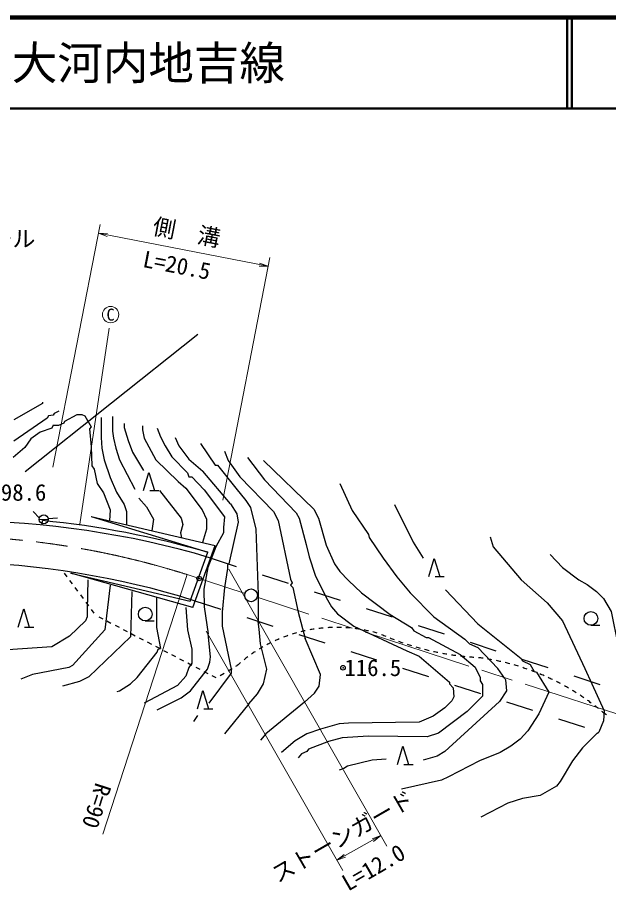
# Model space of a CAD drawing. Units: millimetres, scale not verified. Extents: x 40000 to 680000, y 20000 to 380000.
# Drawn here: x 237350 to 302292, y 283986 to 380000 of the extents above; entities that cross this region are included whole.
import ezdxf
from ezdxf.enums import TextEntityAlignment as Align

# ---------------------------------------------------------------- set-up
doc = ezdxf.new("R2010")
doc.units = ezdxf.units.MM
doc.header["$LTSCALE"] = 1000
doc.header["$PDMODE"] = 32
doc.header["$PDSIZE"] = 500
doc.linetypes.add('CHAIN', pattern=[18.5, 12, -1.5, 3.5, -1.5])
for name, color, linetype, lineweight in [('M-BGD', 7, 'Continuous', 25), ('M-BMK', 2, 'CHAIN', 13), ('M-BMK-SRVR', 3, 'Continuous', 25), ('M-STR-HTXT', 7, 'Continuous', 13), ('M-STR-STR1', 1, 'Continuous', 25), ('M-TTL', 2, 'Continuous', 140), ('M-TTL-LINE', 7, 'Continuous', 50), ('M-TTL-TXT', 7, 'Continuous', 50)]:
    doc.layers.add(name, color=color, linetype=linetype, lineweight=lineweight)
doc.layers.add('M-OTRS', color=6, linetype='Continuous')
doc.styles.add('ＭＳ ゴシック', font='')
doc.styles.get('ＭＳ ゴシック').set_extended_font_data('MS Gothic')

# ---------------------------------------------------------------- blocks, each defined once
blk = doc.blocks.new('open_arrow')
at = {"color": 0, "linetype": 'Continuous', "lineweight": -2}
blk.add_lwpolyline([(7.5, 1.25), (0, 0), (7.5, -1.25)], dxfattribs=at)

msp = doc.modelspace()

# ---------------------------------------------------------------- linework, layer by layer
at = {"layer": 'M-BGD'}
for p, q in [((238207, 330072), (257171, 345189)), ((241284, 335167), (241115, 334829)), ((257455, 333135), (259064, 330765)), ((260080, 332289), (260503, 331273)), ((260503, 331273), (261773, 329495)), ((259064, 330765), (259318, 330765)), ((259318, 330765), (261350, 328225)), ((251200, 327971), (251800, 329971)), ((251800, 329971), (252400, 327971)), ((256185, 329495), (256524, 329495)), ((260757, 326531), (257709, 330087)), ((251900, 327971), (252900, 327971)), ((239065, 325669), (239762, 324952)), ((247549, 325854), (247468, 324637)), ((239741, 324813), (240740, 324799)), ((240046, 324170), (240098, 324667)), ((241733, 324947), (240736, 324875)), ((260080, 325092), (259995, 323907)), ((258575, 320522), (256802, 321098)), ((260419, 319758), (260419, 319419)), ((282550, 318509), (283150, 320509)), ((283150, 320509), (283750, 318509)), ((242481, 318906), (242777, 318503)), ((260419, 319419), (260080, 317303)), ((243073, 318100), (243370, 317697)), ((245094, 318149), (245009, 314847)), ((283250, 318509), (284250, 318509)), ((243666, 317294), (243962, 316891)), ((249920, 316879), (249751, 311884)), ((257821, 317116), (257879, 315186)), ((260080, 317303), (259826, 314593)), ((267361, 317557), (267615, 317303)), ((267615, 317303), (268208, 314593)), ((244258, 316489), (244554, 316086)), ((256879, 315816), (255172, 316370)), ((263805, 316541), (263805, 315863)), ((237437, 312965), (238037, 314965)), ((238037, 314965), (238637, 312965)), ((244851, 315683), (245147, 315280)), ((257879, 315186), (258302, 312223)), ((263805, 315863), (263805, 313577)), ((245443, 314877), (245739, 314475)), ((246295, 314091), (246738, 313860)), ((268208, 314593), (268970, 311715)), ((247182, 313630), (247626, 313399)), ((248069, 313168), (248513, 312937)), ((251387, 313631), (252387, 313631)), ((300355, 313156), (301355, 313156)), ((238137, 312965), (239137, 312965)), ((248956, 312707), (249400, 312476)), ((249843, 312245), (250287, 312014)), ((250731, 311784), (251174, 311553)), ((251618, 311322), (252061, 311091)), ((252505, 310861), (252948, 310630)), ((253392, 310399), (253836, 310168)), ((254279, 309938), (254723, 309707)), ((255166, 309476), (255610, 309245)), ((256053, 309015), (256497, 308784)), ((256941, 308553), (257384, 308322)), ((260491, 308139), (260922, 308393)), ((260842, 308328), (260842, 307905)), ((261353, 308646), (261490, 308727)), ((299704, 308413), (300466, 306719)), ((257828, 308092), (258271, 307861)), ((260842, 307905), (258387, 304603)), ((258715, 307630), (259158, 307400)), ((259629, 307632), (260060, 307886)), ((290899, 307312), (290983, 307143)), ((300466, 306719), (301821, 303756)), ((257126, 303981), (257726, 305981)), ((257726, 305981), (258326, 303981)), ((295725, 305788), (294624, 303417)), ((262789, 304518), (260080, 301216)), ((268885, 304687), (264652, 301216)), ((257826, 303981), (258826, 303981)), ((301665, 303604), (302085, 303333)), ((257117, 303248), (256693, 302571)), ((264652, 301216), (264059, 300539)), ((301059, 301301), (301228, 301385)), ((279109, 297864), (279709, 299864)), ((279709, 299864), (280309, 297864)), ((279809, 297864), (280809, 297864)), ((273203, 297406), (272695, 297237))]:
    msp.add_line(p, q, dxfattribs=at)
for points in [[(240099, 337707), (240099, 337538), (236966, 335760)], [(241284, 336268), (240776, 336183), (240607, 335929), (236966, 333389)], [(241877, 336691), (241369, 336437), (241284, 336268)], [(241284, 335167), (241877, 335167), (242469, 335421), (242554, 335591), (243909, 336353), (244417, 336353), (244755, 336183), (245433, 334998), (245263, 334744), (245433, 332797)], [(247803, 336099), (247803, 334490), (247888, 333728), (248142, 332627), (248565, 331357), (250259, 328140)], [(246533, 336014), (246533, 333813), (246618, 332627), (246872, 331357), (247549, 329410), (248227, 327801), (249073, 326447)], [(249073, 335337), (249073, 334913), (249497, 333474), (250005, 332204), (251190, 330172)], [(241115, 334829), (239845, 334405), (238829, 333643), (238151, 332712), (236881, 331611)], [(251105, 335083), (251105, 334659), (251275, 333728), (252545, 331357), (255000, 328987)], [(252714, 334829), (253053, 333897), (253561, 332881), (254323, 331696), (256016, 329918), (256185, 329495)], [(254661, 333813), (255085, 332881), (256185, 331442), (257709, 330087)], [(245433, 332797), (245517, 330680), (245771, 330341), (246110, 328733), (246787, 327717), (247549, 325854)], [(262620, 331611), (264483, 329156), (267954, 325515), (268293, 324923), (269055, 322044), (269393, 320689), (270071, 318657), (271256, 316202)], [(264398, 331273), (269901, 325939), (270409, 324923), (271256, 321959), (272187, 319927), (272780, 319081), (273711, 318065), (275151, 316710), (278283, 314339), (280654, 312900)], [(256524, 329495), (257879, 328055), (260080, 325092)], [(261773, 329495), (265499, 325685), (266007, 324669), (267361, 318234)], [(255000, 328987), (255847, 328225), (257625, 325854), (258133, 324838), (258133, 323737), (257664, 322253)], [(272780, 328733), (274135, 325769), (275913, 323145), (275997, 322806), (277521, 320520), (279045, 318488), (280485, 316710), (283109, 314085), (286496, 311630)], [(252968, 327971), (255339, 324923), (255508, 324245), (255254, 323314), (255358, 322792)], [(261350, 328225), (262451, 326870), (262959, 326108), (263551, 323737), (263805, 316541)], [(249073, 326447), (249327, 325685), (249327, 324202)], [(250682, 327124), (251529, 326193), (252291, 324838), (252129, 323547)], [(260757, 326531), (261435, 325431), (261604, 324499), (260588, 319927), (260419, 319758)], [(278791, 326447), (280823, 322298), (281924, 320520)], [(259995, 323907), (259995, 323314), (259149, 321790)], [(289290, 322891), (289629, 321790), (292677, 318149), (295555, 315609), (297249, 313662), (299704, 308413)], [(259149, 321790), (258275, 319505), (257821, 317116)], [(295894, 320943), (297249, 319504), (299027, 318149), (299958, 317641), (300974, 316879), (301736, 316117), (302583, 314678), (303345, 310868), (303683, 309513), (305461, 305195)], [(267361, 318234), (267531, 317811), (267361, 317557)], [(247549, 317557), (246957, 312646), (243401, 308751), (242977, 308497), (238998, 307735), (237728, 307227)], [(284379, 317049), (287935, 313323), (292677, 309513)], [(252629, 316221), (252629, 312900), (253053, 310614)], [(271256, 316202), (271849, 315186), (272526, 314424), (274304, 313069), (280146, 310360)], [(255847, 315101), (256016, 312646), (256524, 310529), (256524, 309005), (256185, 308497)], [(245009, 314847), (245009, 314085), (244840, 313662), (243062, 311969), (241115, 310783), (236289, 310445), (235103, 310106)], [(259826, 314593), (259826, 313069), (260842, 308328)], [(262789, 304518), (263721, 305619), (264398, 306719), (264737, 308328), (264059, 311122), (263890, 312731), (263805, 313577)], [(252714, 303841), (255339, 305195), (256355, 305957), (258217, 308328), (258471, 309090), (258556, 309683), (258302, 312223)], [(280654, 312900), (280908, 312561), (282263, 311799), (282517, 311799), (285988, 309937)], [(249751, 311884), (245179, 307481), (244163, 306973), (242300, 306465)], [(268885, 304687), (269986, 305703), (270494, 306465), (270663, 307735), (268970, 311715)], [(286496, 311630), (287004, 311122), (287935, 310699)], [(248311, 305873), (248565, 305957), (249751, 306719), (250513, 307397), (252714, 310191), (252799, 310529), (253053, 310614)], [(280146, 310360), (281501, 309767), (284803, 306889), (284803, 306719), (285226, 306296)], [(290899, 307312), (290137, 308413), (287935, 310699)], [(285988, 309937), (287639, 308544), (288189, 307397), (288189, 307058), (288443, 306635), (288443, 305365)], [(292677, 309513), (292846, 309259), (293693, 308836), (294116, 308074), (294370, 307989), (295725, 305788)], [(256185, 308497), (255847, 307566), (254915, 306550), (251275, 304603)], [(285226, 306296), (285311, 305280), (285057, 304857), (284295, 304095), (283025, 303163), (281501, 302486), (273711, 302401), (272695, 302317), (270663, 301724)], [(290983, 307143), (291068, 305957), (290306, 304772)], [(288443, 305365), (286750, 303671), (283617, 301301), (282347, 300877), (275913, 300962), (273034, 300793), (271510, 300369)], [(290306, 304772), (284295, 299269), (283448, 298761), (281924, 298337)], [(294624, 303417), (293439, 301555), (292592, 300623), (291576, 299861), (290391, 299184), (288105, 298253), (284718, 296475), (283956, 296136), (279553, 295120)], [(301821, 303756), (301736, 302655), (301228, 301385)], [(270663, 301724), (269139, 301216), (267869, 300454), (266345, 299184)], [(301059, 301301), (299450, 299692), (298349, 298253), (296995, 295967), (296571, 295459), (294793, 294443), (292846, 294104), (291237, 293596), (288274, 292072)], [(271510, 300369), (269309, 299523), (269139, 299269), (268547, 299015), (268208, 298591)], [(277860, 298422), (276336, 298337), (273627, 297660), (273203, 297406)]]:
    msp.add_lwpolyline(points, dxfattribs=at)
for centre, radius in [((240240, 324806), 500), ((251387, 314381), 750), ((300355, 313906), 750)]:
    msp.add_circle(centre, radius, dxfattribs=at)
for centre, radius, start, end in [((230136, 222881), 101772, 74.8102, 105.86399), ((230506, 225509), 99621, 73.81099, 84.47432), ((228465, 223698), 96443, 73.92389, 105.03712), ((272405, 296619), 16302, 105.67347, 107.43083), ((272405, 296619), 16302, 102.15874, 103.9161), ((272405, 296619), 16302, 98.64401, 100.40137), ((272405, 296619), 16302, 95.12928, 96.88665), ((272405, 296619), 16302, 91.61456, 93.37192), ((272405, 296619), 16302, 88.09983, 89.85719), ((272405, 296619), 16302, 84.5851, 86.34246), ((272405, 296619), 16302, 81.07037, 82.82774), ((272405, 296619), 16302, 77.55565, 79.31301), ((272405, 296619), 16302, 74.04092, 75.79828), ((289540, 339794), 30209, 246.23074, 247.17907), ((272405, 296619), 16302, 116.21765, 117.97501), ((272405, 296619), 16302, 112.70292, 114.46028), ((272405, 296619), 16302, 109.18819, 110.94556), ((289540, 339794), 30209, 248.12741, 249.07574), ((289540, 339794), 30209, 250.02407, 250.9724), ((272405, 296619), 16302, 123.2471, 125.00447), ((272405, 296619), 16302, 119.73238, 121.48974), ((289540, 339794), 30209, 251.92074, 252.86907), ((289540, 339794), 30209, 253.8174, 254.76573), ((289540, 339794), 30209, 255.71407, 256.6624), ((289540, 339794), 30209, 257.61073, 258.55906), ((272405, 296619), 16302, 126.76183, 128.51919), ((289540, 339794), 30209, 259.50739, 260.45573), ((289540, 339794), 30209, 261.40406, 262.35239), ((289540, 339794), 30209, 263.30072, 264.24906), ((289540, 339794), 30209, 265.19739, 266.14509), ((284658, 283398), 26410, 81.63391, 82.71863), ((284658, 283398), 26410, 79.46446, 80.54918), ((284658, 283398), 26410, 77.29502, 78.37974), ((272405, 296619), 16302, 130.27656, 132.03392), ((284658, 283398), 26410, 75.12557, 76.2103), ((284658, 283398), 26410, 72.95613, 74.04085), ((284658, 283398), 26410, 70.78668, 71.87141), ((284658, 283398), 26410, 68.61724, 69.70196), ((284658, 283398), 26410, 66.44779, 67.53252), ((284658, 283398), 26410, 64.27835, 65.36307), ((284658, 283398), 26410, 62.10891, 63.19363), ((284658, 283398), 26410, 59.93946, 61.02418), ((284658, 283398), 26410, 57.77002, 58.85474), ((284658, 283398), 26410, 55.60057, 56.68529), ((284658, 283398), 26410, 53.43113, 54.51585), ((284658, 283398), 26410, 51.26168, 52.34641), ((284658, 283398), 26410, 49.91477, 50.17696)]:
    msp.add_arc(centre, radius, start, end, dxfattribs=at)
msp.add_point((273119, 308486), dxfattribs=at)
at = {"layer": 'M-BMK'}
for p, q in [((262356, 316665), (255987, 318734)), ((357334, 285816), (263687, 316233))]:
    msp.add_line(p, q, dxfattribs=at)
msp.add_arc((228543, 232235), 90748, 72.39695, 106.52446, dxfattribs=at)
at = {"layer": 'M-BMK-SRVR'}
msp.add_circle((263021, 316449), 700, dxfattribs=at)
at = {"layer": 'M-OTRS'}
msp.add_point((257306, 318305), dxfattribs=at)
at = {"layer": 'M-STR-HTXT'}
for p, q in [((241245, 330557), (246434, 357243)), ((246243, 356262), (264904, 352634)), ((246243, 356262), (247256, 356234)), ((246243, 356262), (247193, 355907)), ((259907, 326929), (265095, 353615)), ((264904, 352634), (263891, 352661)), ((264904, 352634), (263954, 352988)), ((244201, 324261), (247439, 345838)), ((260566, 319316), (277926, 288884)), ((255987, 318734), (246719, 290201)), ((258091, 312495), (273099, 286184)), ((277274, 290026), (272447, 287325)), ((277274, 290026), (276320, 289683)), ((277274, 290026), (276483, 289392)), ((272447, 287325), (273239, 287959)), ((272447, 287325), (273402, 287668))]:
    msp.add_line(p, q, dxfattribs=at)
msp.add_circle((247582, 347319), 900, dxfattribs=at)
at = {"layer": 'M-STR-STR1'}
for p, q in [((245448, 325109), (259080, 321922)), ((245448, 325109), (258281, 321180)), ((256620, 315097), (259080, 321922)), ((256343, 315804), (258281, 321180)), ((261429, 319595), (258575, 320522)), ((243201, 318877), (256343, 315804)), ((256620, 315097), (243201, 318877)), ((267135, 317742), (264282, 318668)), ((272842, 315888), (269988, 316815)), ((259732, 314889), (256879, 315816)), ((278548, 314035), (275695, 314961)), ((265439, 313036), (262585, 313962)), ((284255, 312181), (281401, 313108)), ((271145, 311182), (268292, 312109)), ((289961, 310328), (287108, 311254)), ((276852, 309329), (273998, 310255)), ((295668, 308474), (292814, 309401)), ((282558, 307475), (279705, 308402)), ((301374, 306621), (298521, 307547)), ((288265, 305622), (285411, 306548)), ((293971, 303768), (291118, 304695)), ((299678, 301915), (296825, 302841))]:
    msp.add_line(p, q, dxfattribs=at)
at = {"layer": 'M-TTL'}
msp.add_line((680000, 380000), (40000, 380000), dxfattribs=at)
at = {"layer": 'M-TTL-LINE'}
for p, q in [((297750, 380000), (297750, 370000)), ((298250, 380000), (298250, 370000)), ((40000, 370000), (680000, 370000))]:
    msp.add_line(p, q, dxfattribs=at)

# ---------------------------------------------------------------- block references
at = {"layer": 'M-STR-HTXT', "rotation": 81.5}
msp.add_blockref('open_arrow', (244201, 324261), dxfattribs=at)

# ---------------------------------------------------------------- texts
at = {"layer": 'M-BGD', "style": 'ＭＳ ゴシック'}
for s, p in [('98.6', (235531, 327770)), ('116.5', (273279, 308486))]:
    msp.add_text(s, height=1833, dxfattribs=at).set_placement(p, align=Align.MIDDLE_LEFT)
at = {"layer": 'M-STR-HTXT', "style": 'ＭＳ ゴシック'}
for s, rotation, p in [('側\u3000溝', 348.998, (255669, 354938)), ('ガードレール', 359.276, (231797, 354294)), ('L=20.5', 348.998, (254591, 351320)), ('ストーンガード', 30, (273795, 288671)), ('L=12.0', 30, (277197, 285257))]:
    msp.add_text(s, height=1833, rotation=rotation, dxfattribs=at).set_placement(p, align=Align.BOTTOM_CENTER)
msp.add_text('C', height=1320, dxfattribs=at).set_placement((247582, 347319), align=Align.MIDDLE_CENTER)
msp.add_text('R=90', height=1833, rotation=252.006, dxfattribs=at).set_placement((243887, 291377), align=Align.BOTTOM_RIGHT)
at = {"layer": 'M-TTL-TXT', "style": 'ＭＳ ゴシック'}
msp.add_text('一般県道大河内地吉線', height=3666, dxfattribs=at).set_placement((216734, 375000), align=Align.MIDDLE_LEFT)

doc.saveas('drawing.dxf')
